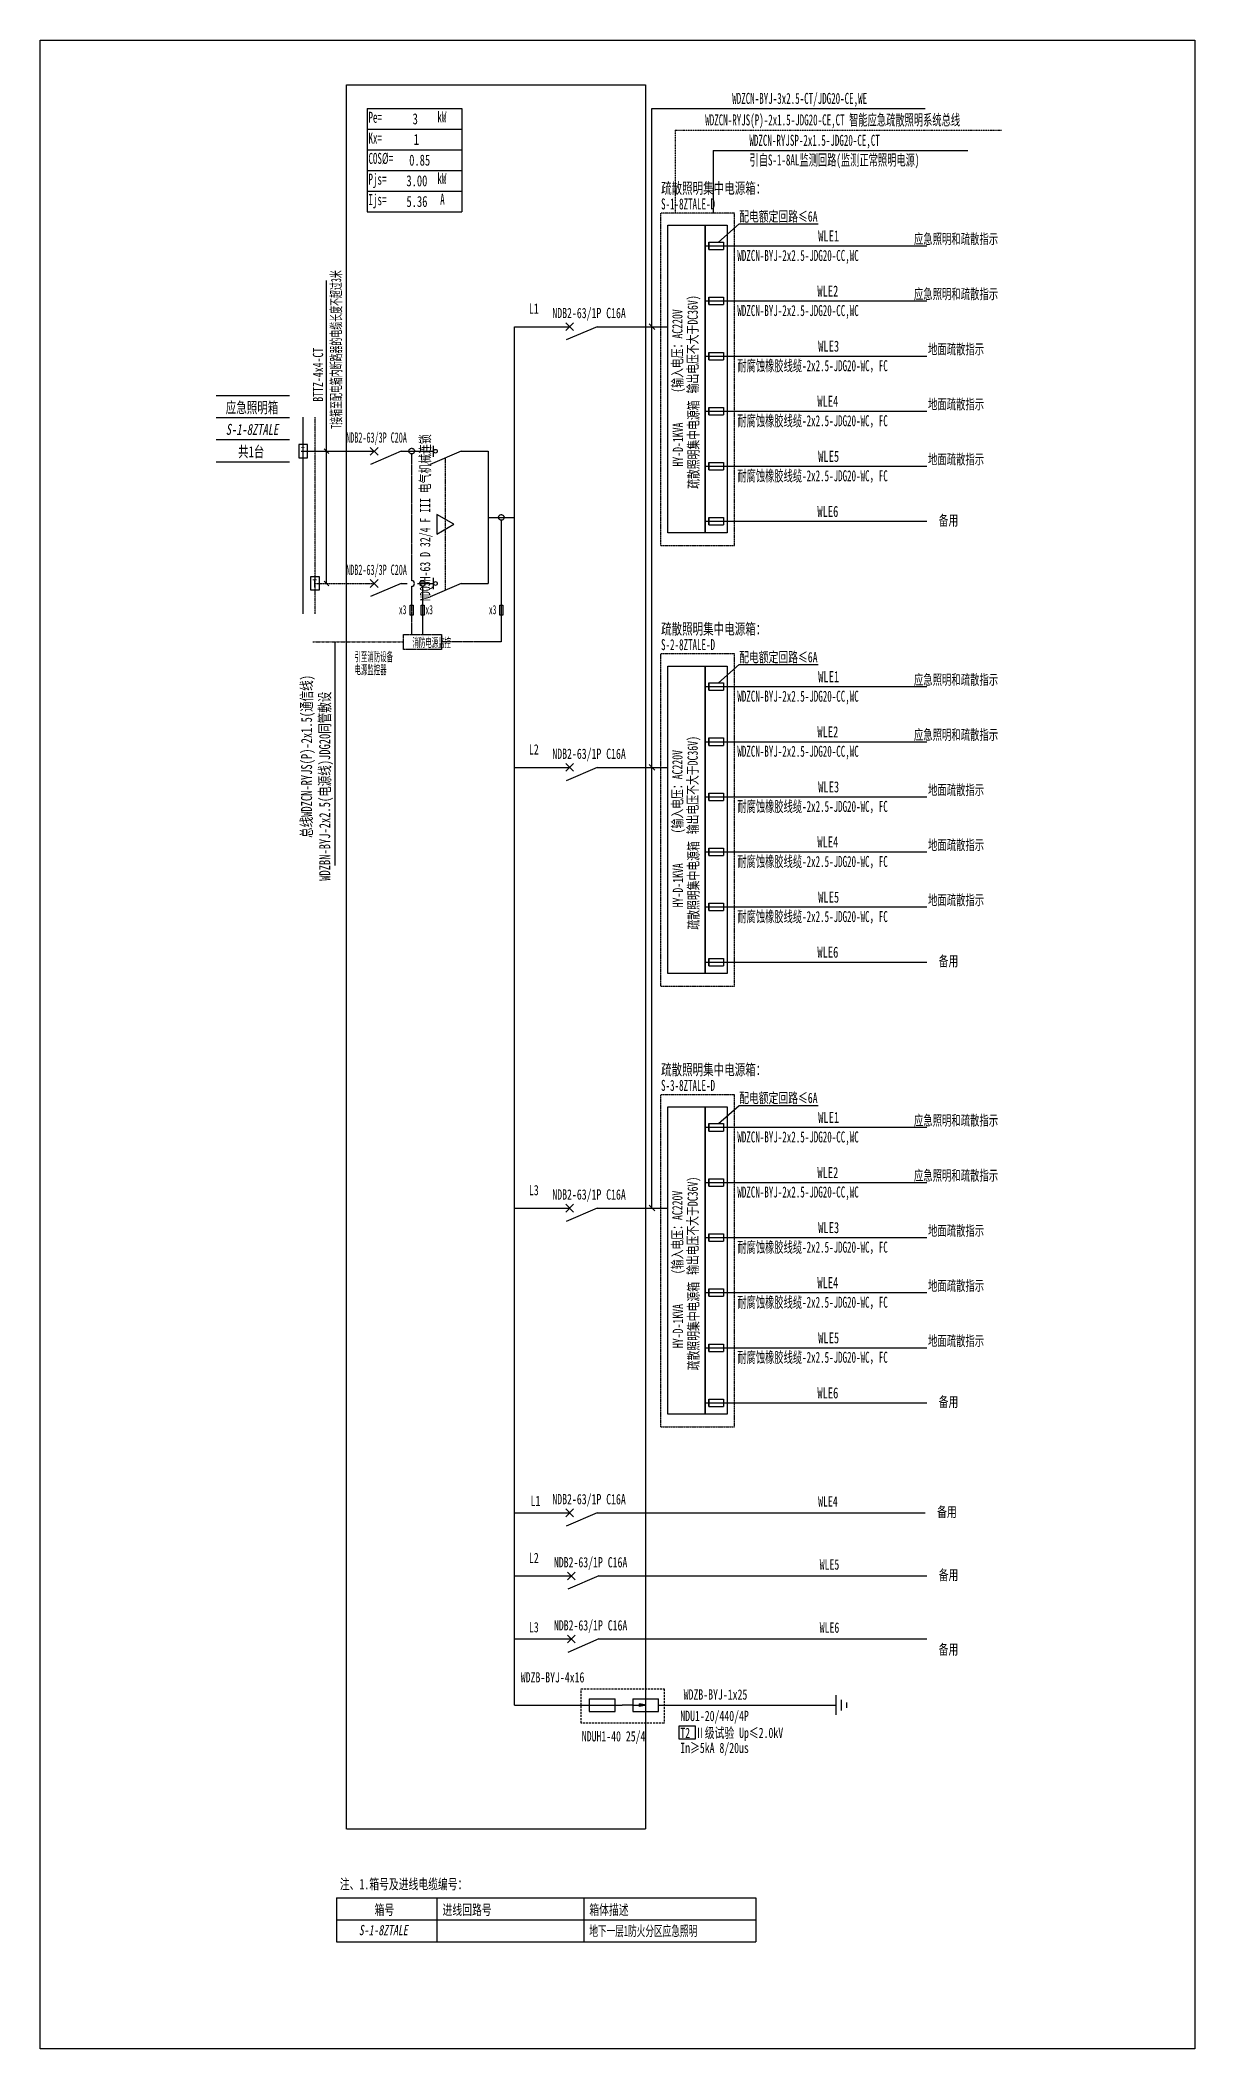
# Model space of a CAD drawing. Extents: x 219985 to 221410, y 363972 to 366450.
import ezdxf
from ezdxf.enums import TextEntityAlignment as Align

# ---------------------------------------------------------------- set-up
doc = ezdxf.new("R2010")
doc.units = 0
doc.header["$MEASUREMENT"] = 0
for name, pattern in [('_点划线L', [1.9, 1.5, -0.17, 0.06, -0.17]), ('_虚线S', [0.25, 0.125, -0.125]), ('DASH', [0.35, 0.25, -0.1]), ('DASHED', [0.75, 0.5, -0.25]), ('DASHED2', [0.375, 0.25, -0.125]), ('DIVIDE', [1.25, 0.5, -0.25, 0, -0.25, 0, -0.25])]:
    doc.linetypes.add(name, pattern=pattern)
for name, color, linetype in [('D_E_Eqpm(强电设备)', 100, 'Continuous'), ('D_E_Eqpm（强电设备）', 100, 'Continuous'), ('D_E_Text(强电文字)', 51, 'Continuous'), ('D_E_Text（强电文字）', 51, 'Continuous'), ('D_E_Wire(强电线缆)', 10, 'Continuous'), ('D_E_Wire（强电线缆）', 10, 'Continuous'), ('D_El_Wire（弱电线缆）', 10, 'Continuous'), ('D_T_TableDim（表格尺寸）', 255, 'Continuous'), ('DQ_Eqpm', 100, 'Continuous'), ('FL04GGFW_E72-配电箱系统图-塔楼部分$0$D_E_Eqpm（强电设备）', 100, 'Continuous'), ('FL09U293_E72-地下室配电箱系统图$0$D_E_Eqpm（强电设备）', 100, 'Continuous'), ('FL09U293_E72-地下室配电箱系统图$0$D_E_Text（强电文字）', 51, 'Continuous'), ('FL09U293_E72-地下室配电箱系统图$0$D_T_TableDim（表格尺寸）', 255, 'Continuous'), ('系统图', 220, 'Continuous')]:
    doc.layers.add(name, color=color, linetype=linetype)
doc.styles.add('FL09U293_E72-地下室配电箱系统图$0$FL04GGFW_E72-配电箱系统图-塔楼部分$0$电气', font='', dxfattribs={"width": 0.7})
doc.styles.add('FL09U293_E72-地下室配电箱系统图$0$FL04GGFW_E72-配电箱系统图-塔楼部分$0$电气箱', font='simhei.ttf', dxfattribs={"width": 0.8, "oblique": 10})
doc.styles.add('FL09U293_E72-地下室配电箱系统图$0$电气', font='', dxfattribs={"width": 0.7})
doc.styles.add('FL09U293_E72-地下室配电箱系统图$0$电气箱', font='simhei.ttf', dxfattribs={"width": 0.8, "oblique": 10})
doc.styles.add('HZ', font='', dxfattribs={"width": 0.7, "height": 400})
doc.styles.add('电气', font='', dxfattribs={"width": 0.7})
doc.styles.get('FL09U293_E72-地下室配电箱系统图$0$FL04GGFW_E72-配电箱系统图-塔楼部分$0$电气').set_extended_font_data('SimSun')
doc.styles.get('FL09U293_E72-地下室配电箱系统图$0$电气').set_extended_font_data('SimSun')
doc.styles.get('HZ').set_extended_font_data('SimSun')
doc.styles.get('电气').set_extended_font_data('SimSun')

msp = doc.modelspace()

# ---------------------------------------------------------------- linework, layer by layer
at = {"linetype": 'DASHED2', "ltscale": 10}
for p, q in [((220652.5, 364416.3, 0), (220754.8, 364416.3, 0)), ((220652.5, 364374.2, 0), (220652.5, 364416.3, 0)), ((220754.8, 364416.3, 0), (220754.8, 364374.2, 0)), ((220754.8, 364374.2, 0), (220652.5, 364374.2, 0))]:
    msp.add_line(p, q, dxfattribs=at)
at = {"layer": 'D_E_Eqpm(强电设备)'}
for p, q in [((220633.4, 366091.4, 0), (220643, 366101, 0)), ((220643, 366091.4, 0), (220633.4, 366101, 0)), ((220672.2, 366096.2, 0), (220633.8, 366079.8, 0)), ((220392.2, 365937.8, 0), (220401.8, 365947.4, 0)), ((220401.8, 365937.8, 0), (220392.2, 365947.4, 0)), ((220470.3, 365935.8, 0), (220470.3, 365949.4, 0)), ((220392.2, 365774.7, 0), (220401.8, 365784.3, 0)), ((220401.8, 365774.7, 0), (220392.2, 365784.3, 0)), ((220470.3, 365772.7, 0), (220470.3, 365786.3, 0)), ((220633.4, 365547.9, 0), (220643, 365557.5, 0)), ((220643, 365547.9, 0), (220633.4, 365557.5, 0)), ((220672.2, 365552.7, 0), (220633.8, 365536.3, 0)), ((220633.4, 365004.4, 0), (220643, 365014, 0)), ((220643, 365004.4, 0), (220633.4, 365014, 0)), ((220672.2, 365009.2, 0), (220633.8, 364992.8, 0)), ((220633.4, 364628.7, 0), (220643, 364638.3, 0)), ((220643, 364628.7, 0), (220633.4, 364638.3, 0)), ((220672.2, 364633.5, 0), (220633.8, 364617, 0)), ((220635.4, 364550.9, 0), (220645, 364560.5, 0)), ((220645, 364550.9, 0), (220635.4, 364560.5, 0)), ((220674.1, 364555.7, 0), (220635.8, 364539.2, 0)), ((220635.4, 364473.1, 0), (220645, 364482.7, 0)), ((220645, 364473.1, 0), (220635.4, 364482.7, 0)), ((220674.1, 364477.9, 0), (220635.8, 364461.4, 0)), ((220662.5, 364404.1, 0), (220694.4, 364404.1, 0)), ((220662.5, 364404.1, 0), (220662.5, 364388.6, 0)), ((220694.3, 364388.6, 0), (220694.3, 364404.1, 0)), ((220716, 364396.4, 0), (220703.1, 364396.4, 0)), ((220716, 364404.1, 0), (220747.8, 364404.1, 0)), ((220716, 364404.1, 0), (220716, 364388.6, 0)), ((220716, 364396.4, 0), (220732.5, 364396.4, 0)), ((220732.5, 364396.4, 0), (220724.5, 364398, 0)), ((220724.5, 364394.7, 0), (220724.5, 364398, 0)), ((220732.5, 364396.4, 0), (220724.5, 364394.7, 0)), ((220747.8, 364388.6, 0), (220747.8, 364404.1, 0)), ((220662.5, 364388.6, 0), (220694.3, 364388.6, 0)), ((220716, 364388.6, 0), (220747.8, 364388.6, 0))]:
    msp.add_line(p, q, dxfattribs=at)
for centre in [(220472.6, 365942.6, 0), (220472.6, 365779.5, 0)]:
    msp.add_circle(centre, 2.31, dxfattribs=at)
msp.add_solid([(220724.5, 364394.7, 0), (220732.5, 364396.4, 0), (220724.5, 364398, 0)], dxfattribs=at)
at = {"layer": 'D_E_Eqpm（强电设备）'}
for p, q in [((220759.2, 365842, 0), (220759.2, 366221.2, 0)), ((220759.2, 366221.2, 0), (220805.3, 366221.2, 0)), ((220805.3, 366221.2, 0), (220805.3, 365842, 0)), ((220504.3, 365942.6, 0), (220466, 365926.1, 0)), ((220495.4, 365852.5, 0), (220474.5, 365864.6, 0)), ((220474.5, 365864.6, 0), (220474.5, 365840.4, 0)), ((220474.5, 365840.4, 0), (220495.4, 365852.5, 0)), ((220805.3, 365842, 0), (220759.2, 365842, 0)), ((220504.3, 365779.5, 0), (220466, 365763.1, 0)), ((220759.2, 365298.5, 0), (220759.2, 365677.7, 0)), ((220759.2, 365677.7, 0), (220805.3, 365677.7, 0)), ((220805.3, 365677.7, 0), (220805.3, 365298.5, 0)), ((220805.3, 365298.5, 0), (220759.2, 365298.5, 0)), ((220759.2, 364755, 0), (220759.2, 365134.2, 0)), ((220759.2, 365134.2, 0), (220805.3, 365134.2, 0)), ((220805.3, 365134.2, 0), (220805.3, 364755, 0)), ((220805.3, 364755, 0), (220759.2, 364755, 0))]:
    msp.add_line(p, q, dxfattribs=at)
at = {"layer": 'D_E_Eqpm（强电设备）', "linetype": 'DASH'}
msp.add_line((220485.1, 365771.3, 0), (220485.1, 365934.3, 0), dxfattribs=at)
at = {"layer": 'D_E_Text(强电文字)', "color": 51}
for p, q in [((220338.4, 365779.5, 0), (220338.4, 366153.2, 0)), ((220335.5, 365945.4, 0), (220341.2, 365939.7, 0)), ((220335.5, 365782.3, 0), (220341.2, 365776.7, 0)), ((220348.6, 365707.4, 0), (220348.6, 365431.9, 0))]:
    msp.add_line(p, q, dxfattribs=at)
at = {"layer": 'D_E_Text（强电文字）'}
for p, q in [((220388.3, 366365.3, 0), (220505.1, 366365.3, 0)), ((220388.3, 366365.3, 0), (220388.3, 366237.9, 0)), ((220505.1, 366365.3, 0), (220505.1, 366237.9, 0)), ((220739.8, 366365.3, 0), (221077, 366365.3, 0)), ((220739.8, 365009.2, 0), (220739.8, 366365.3, 0)), ((220388.3, 366339.8, 0), (220505.1, 366339.8, 0)), ((220388.3, 366314.3, 0), (220505.1, 366314.3, 0)), ((220388.3, 366288.8, 0), (220505.1, 366288.8, 0)), ((220388.3, 366263.4, 0), (220505.1, 366263.4, 0)), ((220388.3, 366237.9, 0), (220505.1, 366237.9, 0)), ((220821.9, 366200.4, 0), (220847.5, 366222.9, 0)), ((220847.5, 366222.9, 0), (220944.9, 366222.9, 0)), ((220736.3, 366099.7, 0), (220743.2, 366092.7, 0)), ((220821.9, 365656.9, 0), (220847.5, 365679.4, 0)), ((220847.5, 365679.4, 0), (220944.9, 365679.4, 0)), ((220736.3, 365556.2, 0), (220743.2, 365549.2, 0)), ((220821.9, 365113.4, 0), (220847.5, 365135.9, 0)), ((220847.5, 365135.9, 0), (220944.9, 365135.9, 0)), ((220736.3, 365012.7, 0), (220743.2, 365005.7, 0)), ((220773.3, 364370.6, 0), (220793, 364370.6, 0)), ((220773.3, 364354.4, 0), (220773.3, 364370.6, 0)), ((220793, 364370.6, 0), (220793, 364354.4, 0)), ((220793, 364354.4, 0), (220773.3, 364354.4, 0))]:
    msp.add_line(p, q, dxfattribs=at)
at = {"layer": 'D_E_Wire(强电线缆)'}
for p, q in [((220309.6, 365742.1, 0), (220309.6, 365984.5, 0)), ((220307.1, 365942.6, 0), (220397, 365942.6, 0)), ((220430.3, 365942.6, 0), (220470.3, 365942.6, 0)), ((220504.3, 365942.6, 0), (220537.5, 365942.6, 0)), ((220430.3, 365779.5, 0), (220437.9, 365779.5, 0)), ((220450.5, 365779.5, 0), (220470.3, 365779.5, 0)), ((220504.3, 365779.5, 0), (220537.5, 365779.5, 0))]:
    msp.add_line(p, q, dxfattribs=at)
at = {"layer": 'D_E_Wire(强电线缆)', "linetype": 'DASH'}
for p, q in [((220324.1, 365742.1, 0), (220324.1, 365984.5, 0)), ((220324.1, 365779.5, 0), (220397, 365779.5, 0))]:
    msp.add_line(p, q, dxfattribs=at)
at = {"layer": 'D_E_Wire（强电线缆）', "color": 10}
for p, q in [((220815.3, 366313.5, 0), (220815.3, 366236.1, 0)), ((220815.3, 366313.5, 0), (221129.3, 366313.5, 0)), ((220805.3, 366195.9, 0), (221079, 366195.9, 0)), ((220805.3, 366127.9, 0), (221079, 366127.9, 0)), ((220805.3, 366060, 0), (221079, 366060, 0)), ((220805.3, 365992.1, 0), (221079, 365992.1, 0)), ((220805.3, 365924.1, 0), (221079, 365924.1, 0)), ((220805.3, 365856.2, 0), (221079, 365856.2, 0)), ((220805.3, 365652.4, 0), (221079, 365652.4, 0)), ((220805.3, 365584.4, 0), (221079, 365584.4, 0)), ((220805.3, 365516.5, 0), (221079, 365516.5, 0)), ((220805.3, 365448.6, 0), (221079, 365448.6, 0)), ((220805.3, 365380.6, 0), (221079, 365380.6, 0)), ((220805.3, 365312.7, 0), (221079, 365312.7, 0)), ((220805.3, 365108.9, 0), (221079, 365108.9, 0)), ((220805.3, 365040.9, 0), (221079, 365040.9, 0)), ((220805.3, 364973, 0), (221079, 364973, 0)), ((220805.3, 364905.1, 0), (221079, 364905.1, 0)), ((220805.3, 364837.1, 0), (221079, 364837.1, 0)), ((220805.3, 364769.2, 0), (221079, 364769.2, 0))]:
    msp.add_line(p, q, dxfattribs=at)
at = {"layer": 'D_E_Wire（强电线缆）'}
for p, q in [((220570.3, 364396.4, 0), (220570.3, 366096.2, 0)), ((220570.3, 366096.2, 0), (220638.2, 366096.2, 0)), ((220672.2, 366096.2, 0), (220759.2, 366096.2, 0)), ((220537.5, 365942.6, 0), (220537.5, 365779.5, 0)), ((220537.5, 365861, 0), (220570.3, 365861, 0)), ((220553.9, 365857.6, 0), (220553.9, 365707.4, 0)), ((220456.6, 365776.1, 0), (220456.6, 365716.5, 0)), ((220441.6, 365752.9, 0), (220445.2, 365752.9, 0)), ((220441.6, 365740.3, 0), (220441.6, 365752.9, 0)), ((220445.2, 365740.3, 0), (220441.6, 365740.3, 0)), ((220445.2, 365752.9, 0), (220445.2, 365740.3, 0)), ((220455, 365752.9, 0), (220458.6, 365752.9, 0)), ((220455, 365740.3, 0), (220455, 365752.9, 0)), ((220458.6, 365740.3, 0), (220455, 365740.3, 0)), ((220458.6, 365752.9, 0), (220458.6, 365740.3, 0)), ((220552.2, 365752.9, 0), (220555.8, 365752.9, 0)), ((220552.2, 365740.3, 0), (220552.2, 365752.9, 0)), ((220555.8, 365740.3, 0), (220552.2, 365740.3, 0)), ((220555.8, 365752.9, 0), (220555.8, 365740.3, 0)), ((220570.3, 365552.7, 0), (220638.2, 365552.7, 0)), ((220672.2, 365552.7, 0), (220759.2, 365552.7, 0)), ((220570.3, 365009.2, 0), (220638.2, 365009.2, 0)), ((220672.2, 365009.2, 0), (220759.2, 365009.2, 0)), ((220570.3, 364633.5, 0), (220638.2, 364633.5, 0)), ((220672.2, 364633.5, 0), (221077, 364633.5, 0)), ((220570.3, 364555.7, 0), (220640.2, 364555.7, 0)), ((220674.1, 364555.7, 0), (221079, 364555.7, 0)), ((220570.3, 364477.9, 0), (220640.2, 364477.9, 0)), ((220674.1, 364477.9, 0), (221079, 364477.9, 0)), ((220570.3, 364396.4, 0), (220703.1, 364396.4, 0)), ((220747.8, 364396.4, 0), (220967, 364396.4, 0)), ((220967, 364384.3, 0), (220967, 364408.5, 0)), ((220973.6, 364389.8, 0), (220973.6, 364403, 0)), ((220980.2, 364393, 0), (220980.2, 364399.7, 0))]:
    msp.add_line(p, q, dxfattribs=at)
at = {"layer": 'D_E_Wire（强电线缆）', "linetype": '_点划线L'}
for p, q in [((220443.4, 365782.9, 0), (220443.4, 365939.4, 0)), ((220443.4, 365716.5, 0), (220443.4, 365776.1, 0)), ((220433.1, 365716.5, 0), (220480.1, 365716.5, 0)), ((220433.1, 365698.3, 0), (220433.1, 365716.5, 0)), ((220480.1, 365716.5, 0), (220480.1, 365698.3, 0)), ((220553.9, 365707.4, 0), (220480.1, 365707.4, 0)), ((220480.1, 365698.3, 0), (220433.1, 365698.3, 0))]:
    msp.add_line(p, q, dxfattribs=at)
at = {"layer": 'D_E_Wire（强电线缆）', "linetype": '_虚线S'}
msp.add_line((220321.5, 365707.4, 0), (220433.1, 365707.4, 0), dxfattribs=at)
at = {"layer": 'D_E_Wire（强电线缆）', "linetype": '_点划线L'}
for centre in [(220443.4, 365942.8, 0), (220553.9, 365861, 0), (220456.6, 365779.5, 0)]:
    msp.add_circle(centre, 3.4, dxfattribs=at)
at = {"layer": 'D_E_Wire（强电线缆）'}
msp.add_arc((220443.4, 365779.5, 0), 3.4, 270, 90, dxfattribs=at)
at = {"layer": 'D_El_Wire（弱电线缆）', "color": 200, "linetype": 'DIVIDE'}
for q in [(221170.9, 366338.7, 0), (220768.3, 366236.1, 0)]:
    msp.add_line((220768.3, 366338.7, 0), q, dxfattribs=at)
at = {"layer": 'D_T_TableDim（表格尺寸）', "linetype": 'DASHED'}
for p, q in [((220363.1, 364243.5, 0), (220363.1, 366394.5, 0)), ((220363.1, 366394.5, 0), (220731.9, 366394.5, 0)), ((220731.9, 366394.5, 0), (220731.9, 364243.5, 0)), ((220731.9, 364243.5, 0), (220363.1, 364243.5, 0))]:
    msp.add_line(p, q, dxfattribs=at)
at = {"layer": 'D_T_TableDim（表格尺寸）', "linetype": 'DASH'}
for p, q in [((220841.5, 366236.1, 0), (220750.2, 366236.1, 0)), ((220750.2, 366236.1, 0), (220750.2, 365826.5, 0)), ((220841.5, 365826.5, 0), (220841.5, 366236.1, 0)), ((220750.2, 365826.5, 0), (220841.5, 365826.5, 0)), ((220841.5, 365692.6, 0), (220750.2, 365692.6, 0)), ((220750.2, 365692.6, 0), (220750.2, 365283, 0)), ((220841.5, 365283, 0), (220841.5, 365692.6, 0)), ((220750.2, 365283, 0), (220841.5, 365283, 0)), ((220841.5, 365149.1, 0), (220750.2, 365149.1, 0)), ((220750.2, 365149.1, 0), (220750.2, 364739.5, 0)), ((220841.5, 364739.5, 0), (220841.5, 365149.1, 0)), ((220750.2, 364739.5, 0), (220841.5, 364739.5, 0))]:
    msp.add_line(p, q, dxfattribs=at)
at = {"layer": 'DQ_Eqpm'}
for p, q in [((220315, 365950.9, 0), (220304.2, 365950.9, 0)), ((220304.2, 365950.9, 0), (220304.2, 365934.6, 0)), ((220304.2, 365934.6, 0), (220315, 365934.6, 0)), ((220315, 365934.6, 0), (220315, 365950.9, 0)), ((220329.5, 365787.8, 0), (220318.7, 365787.8, 0)), ((220318.7, 365787.8, 0), (220318.7, 365771.5, 0)), ((220329.5, 365771.5, 0), (220329.5, 365787.8, 0)), ((220318.7, 365771.5, 0), (220329.5, 365771.5, 0))]:
    msp.add_line(p, q, dxfattribs=at)
at = {"layer": 'FL04GGFW_E72-配电箱系统图-塔楼部分$0$D_E_Eqpm（强电设备）'}
for p, q in [((220805.3, 365842, 0), (220805.3, 366221.2, 0)), ((220805.3, 366221.2, 0), (220832.4, 366221.2, 0)), ((220809.8, 366200.4, 0), (220827.9, 366200.4, 0)), ((220809.8, 366200.4, 0), (220809.8, 366200.4, 0)), ((220809.8, 366200.4, 0), (220809.8, 366191.3, 0)), ((220809.8, 366191.3, 0), (220809.8, 366200.4, 0)), ((220827.9, 366200.4, 0), (220827.9, 366191.3, 0)), ((220832.4, 366221.2, 0), (220832.4, 365842, 0)), ((220809.8, 366191.3, 0), (220827.9, 366191.3, 0)), ((220809.8, 366191.3, 0), (220809.8, 366191.3, 0)), ((220809.8, 366132.5, 0), (220827.9, 366132.5, 0)), ((220809.8, 366132.5, 0), (220809.8, 366132.5, 0)), ((220809.8, 366132.5, 0), (220809.8, 366123.4, 0)), ((220809.8, 366123.4, 0), (220809.8, 366132.5, 0)), ((220827.9, 366132.5, 0), (220827.9, 366123.4, 0)), ((220809.8, 366123.4, 0), (220827.9, 366123.4, 0)), ((220809.8, 366123.4, 0), (220809.8, 366123.4, 0)), ((220809.8, 366064.5, 0), (220827.9, 366064.5, 0)), ((220809.8, 366064.5, 0), (220809.8, 366064.5, 0)), ((220809.8, 366064.5, 0), (220809.8, 366055.5, 0)), ((220809.8, 366055.5, 0), (220809.8, 366064.5, 0)), ((220809.8, 366055.5, 0), (220827.9, 366055.5, 0)), ((220809.8, 366055.5, 0), (220809.8, 366055.5, 0)), ((220827.9, 366064.5, 0), (220827.9, 366055.5, 0)), ((220809.8, 365996.6, 0), (220827.9, 365996.6, 0)), ((220809.8, 365996.6, 0), (220809.8, 365996.6, 0)), ((220809.8, 365996.6, 0), (220809.8, 365987.5, 0)), ((220809.8, 365987.5, 0), (220809.8, 365996.6, 0)), ((220809.8, 365987.5, 0), (220827.9, 365987.5, 0)), ((220809.8, 365987.5, 0), (220809.8, 365987.5, 0)), ((220827.9, 365996.6, 0), (220827.9, 365987.5, 0)), ((220809.8, 365928.7, 0), (220827.9, 365928.7, 0)), ((220809.8, 365928.7, 0), (220809.8, 365928.7, 0)), ((220809.8, 365928.7, 0), (220809.8, 365919.6, 0)), ((220809.8, 365919.6, 0), (220809.8, 365928.7, 0)), ((220827.9, 365928.7, 0), (220827.9, 365919.6, 0)), ((220809.8, 365919.6, 0), (220827.9, 365919.6, 0)), ((220809.8, 365919.6, 0), (220809.8, 365919.6, 0)), ((220809.8, 365860.7, 0), (220827.9, 365860.7, 0)), ((220809.8, 365860.7, 0), (220809.8, 365860.7, 0)), ((220809.8, 365860.7, 0), (220809.8, 365851.7, 0)), ((220809.8, 365851.7, 0), (220809.8, 365860.7, 0)), ((220827.9, 365860.7, 0), (220827.9, 365851.7, 0)), ((220832.4, 365842, 0), (220805.3, 365842, 0)), ((220809.8, 365851.7, 0), (220827.9, 365851.7, 0)), ((220809.8, 365851.7, 0), (220809.8, 365851.7, 0)), ((220805.3, 365298.5, 0), (220805.3, 365677.7, 0)), ((220805.3, 365677.7, 0), (220832.4, 365677.7, 0)), ((220809.8, 365656.9, 0), (220827.9, 365656.9, 0)), ((220809.8, 365656.9, 0), (220809.8, 365656.9, 0)), ((220809.8, 365656.9, 0), (220809.8, 365647.8, 0)), ((220809.8, 365647.8, 0), (220809.8, 365656.9, 0)), ((220827.9, 365656.9, 0), (220827.9, 365647.8, 0)), ((220832.4, 365677.7, 0), (220832.4, 365298.5, 0)), ((220809.8, 365647.8, 0), (220827.9, 365647.8, 0)), ((220809.8, 365647.8, 0), (220809.8, 365647.8, 0)), ((220809.8, 365589, 0), (220827.9, 365589, 0)), ((220809.8, 365589, 0), (220809.8, 365589, 0)), ((220809.8, 365589, 0), (220809.8, 365579.9, 0)), ((220809.8, 365579.9, 0), (220809.8, 365589, 0)), ((220827.9, 365589, 0), (220827.9, 365579.9, 0)), ((220809.8, 365579.9, 0), (220827.9, 365579.9, 0)), ((220809.8, 365579.9, 0), (220809.8, 365579.9, 0)), ((220809.8, 365521, 0), (220827.9, 365521, 0)), ((220809.8, 365521, 0), (220809.8, 365521, 0)), ((220809.8, 365521, 0), (220809.8, 365512, 0)), ((220809.8, 365512, 0), (220809.8, 365521, 0)), ((220809.8, 365512, 0), (220827.9, 365512, 0)), ((220809.8, 365512, 0), (220809.8, 365512, 0)), ((220827.9, 365521, 0), (220827.9, 365512, 0)), ((220809.8, 365453.1, 0), (220827.9, 365453.1, 0)), ((220809.8, 365453.1, 0), (220809.8, 365453.1, 0)), ((220809.8, 365453.1, 0), (220809.8, 365444, 0)), ((220809.8, 365444, 0), (220809.8, 365453.1, 0)), ((220809.8, 365444, 0), (220827.9, 365444, 0)), ((220809.8, 365444, 0), (220809.8, 365444, 0)), ((220827.9, 365453.1, 0), (220827.9, 365444, 0)), ((220809.8, 365385.1, 0), (220827.9, 365385.1, 0)), ((220809.8, 365385.1, 0), (220809.8, 365385.1, 0)), ((220809.8, 365385.1, 0), (220809.8, 365376.1, 0)), ((220809.8, 365376.1, 0), (220809.8, 365385.1, 0)), ((220827.9, 365385.1, 0), (220827.9, 365376.1, 0)), ((220809.8, 365376.1, 0), (220827.9, 365376.1, 0)), ((220809.8, 365376.1, 0), (220809.8, 365376.1, 0)), ((220809.8, 365317.2, 0), (220827.9, 365317.2, 0)), ((220809.8, 365317.2, 0), (220809.8, 365317.2, 0)), ((220809.8, 365317.2, 0), (220809.8, 365308.2, 0)), ((220809.8, 365308.2, 0), (220809.8, 365317.2, 0)), ((220809.8, 365308.2, 0), (220827.9, 365308.2, 0)), ((220809.8, 365308.2, 0), (220809.8, 365308.2, 0)), ((220827.9, 365317.2, 0), (220827.9, 365308.2, 0)), ((220832.4, 365298.5, 0), (220805.3, 365298.5, 0)), ((220805.3, 364755, 0), (220805.3, 365134.2, 0)), ((220805.3, 365134.2, 0), (220832.4, 365134.2, 0)), ((220809.8, 365113.4, 0), (220827.9, 365113.4, 0)), ((220809.8, 365113.4, 0), (220809.8, 365113.4, 0)), ((220809.8, 365113.4, 0), (220809.8, 365104.3, 0)), ((220809.8, 365104.3, 0), (220809.8, 365113.4, 0)), ((220827.9, 365113.4, 0), (220827.9, 365104.3, 0)), ((220832.4, 365134.2, 0), (220832.4, 364755, 0)), ((220809.8, 365104.3, 0), (220827.9, 365104.3, 0)), ((220809.8, 365104.3, 0), (220809.8, 365104.3, 0)), ((220809.8, 365045.5, 0), (220827.9, 365045.5, 0)), ((220809.8, 365045.5, 0), (220809.8, 365045.5, 0)), ((220809.8, 365045.5, 0), (220809.8, 365036.4, 0)), ((220809.8, 365036.4, 0), (220809.8, 365045.5, 0)), ((220809.8, 365036.4, 0), (220827.9, 365036.4, 0)), ((220809.8, 365036.4, 0), (220809.8, 365036.4, 0)), ((220827.9, 365045.5, 0), (220827.9, 365036.4, 0)), ((220809.8, 364977.5, 0), (220827.9, 364977.5, 0)), ((220809.8, 364977.5, 0), (220809.8, 364977.5, 0)), ((220809.8, 364977.5, 0), (220809.8, 364968.5, 0)), ((220809.8, 364968.5, 0), (220809.8, 364977.5, 0)), ((220809.8, 364968.5, 0), (220827.9, 364968.5, 0)), ((220809.8, 364968.5, 0), (220809.8, 364968.5, 0)), ((220827.9, 364977.5, 0), (220827.9, 364968.5, 0)), ((220809.8, 364909.6, 0), (220827.9, 364909.6, 0)), ((220809.8, 364909.6, 0), (220809.8, 364909.6, 0)), ((220809.8, 364909.6, 0), (220809.8, 364900.5, 0)), ((220809.8, 364900.5, 0), (220809.8, 364909.6, 0)), ((220809.8, 364900.5, 0), (220827.9, 364900.5, 0)), ((220809.8, 364900.5, 0), (220809.8, 364900.5, 0)), ((220827.9, 364909.6, 0), (220827.9, 364900.5, 0)), ((220809.8, 364841.6, 0), (220827.9, 364841.6, 0)), ((220809.8, 364841.6, 0), (220809.8, 364841.6, 0)), ((220809.8, 364841.6, 0), (220809.8, 364832.6, 0)), ((220809.8, 364832.6, 0), (220809.8, 364841.6, 0)), ((220827.9, 364841.6, 0), (220827.9, 364832.6, 0)), ((220809.8, 364832.6, 0), (220827.9, 364832.6, 0)), ((220809.8, 364832.6, 0), (220809.8, 364832.6, 0)), ((220809.8, 364773.7, 0), (220827.9, 364773.7, 0)), ((220809.8, 364773.7, 0), (220809.8, 364773.7, 0)), ((220809.8, 364773.7, 0), (220809.8, 364764.6, 0)), ((220809.8, 364764.6, 0), (220809.8, 364773.7, 0)), ((220809.8, 364764.6, 0), (220827.9, 364764.6, 0)), ((220809.8, 364764.6, 0), (220809.8, 364764.6, 0)), ((220827.9, 364773.7, 0), (220827.9, 364764.6, 0)), ((220832.4, 364755, 0), (220805.3, 364755, 0))]:
    msp.add_line(p, q, dxfattribs=at)
at = {"layer": 'FL09U293_E72-地下室配电箱系统图$0$D_E_Eqpm（强电设备）'}
for p, q in [((220430.3, 365942.6, 0), (220392.6, 365926.4, 0)), ((220430.3, 365779.5, 0), (220392.6, 365763.4, 0))]:
    msp.add_line(p, q, dxfattribs=at)
at = {"layer": 'FL09U293_E72-地下室配电箱系统图$0$D_T_TableDim（表格尺寸）'}
for p, q in [((220202, 366011.2, 0), (220292.6, 366011.2, 0)), ((220202, 365984, 0), (220292.6, 365984, 0)), ((220202, 365956.9, 0), (220292.6, 365956.9, 0)), ((220202, 365929.7, 0), (220292.6, 365929.7, 0))]:
    msp.add_line(p, q, dxfattribs=at)
at = {"layer": 'FL09U293_E72-地下室配电箱系统图$0$D_T_TableDim（表格尺寸）', "ltscale": 3.5}
for p, q in [((220350.5, 364158.8, 0), (220867.9, 364158.8, 0)), ((220350.5, 364158.8, 0), (220350.5, 364104.5, 0)), ((220474.5, 364158.8, 0), (220474.5, 364104.5, 0)), ((220655.9, 364158.8, 0), (220655.9, 364104.5, 0)), ((220867.9, 364158.8, 0), (220867.9, 364104.5, 0)), ((220350.5, 364131.7, 0), (220867.9, 364131.7, 0)), ((220350.5, 364131.7, 0), (220867.9, 364131.7, 0)), ((220350.5, 364104.5, 0), (220867.9, 364104.5, 0))]:
    msp.add_line(p, q, dxfattribs=at)
at = {"layer": '系统图', "ltscale": 9973.992009}
msp.add_lwpolyline([(219985, 366449.5), (221409.5, 366449.5), (221409.5, 363972.5), (219985, 363972.5)], close=True, dxfattribs=at)

# ---------------------------------------------------------------- texts
at = {"layer": 'D_E_Text(强电文字)', "color": 51, "style": '电气', "width": 0.7}
for s, height, p in [('疏散照明集中电源箱：', 13.59, (220751, 366260.2, 0)), ('L1', 12.68, (220588, 366112.1, 0)), ('NDB2-63/1P C16A', 12.682, (220616.9, 366106.7, 0)), ('备用', 12.68, (221093.5, 365851, 0)), ('疏散照明集中电源箱：', 13.59, (220751, 365716.7, 0)), ('L2', 12.68, (220588, 365568.6, 0)), ('NDB2-63/1P C16A', 12.682, (220616.9, 365563.2, 0)), ('备用', 12.68, (221093.5, 365307.5, 0)), ('疏散照明集中电源箱：', 13.59, (220751, 365173.2, 0)), ('L3', 12.68, (220588, 365025.1, 0)), ('NDB2-63/1P C16A', 12.682, (220616.9, 365019.7, 0)), ('备用', 12.68, (221093.5, 364764, 0)), ('L1', 12.68, (220590, 364641.8, 0)), ('NDB2-63/1P C16A', 12.682, (220616.9, 364644, 0)), ('WLE4', 12.68, (220944.8, 364641.2, 0)), ('备用', 12.68, (221091.5, 364628.3, 0)), ('L2', 12.68, (220588, 364571.6, 0)), ('NDB2-63/1P C16A', 12.682, (220618.8, 364566.2, 0)), ('WLE5', 12.68, (220946.7, 364563.4, 0)), ('备用', 12.68, (221093.5, 364550.5, 0)), ('L3', 12.68, (220588, 364486.1, 0)), ('NDB2-63/1P C16A', 12.682, (220618.8, 364488.4, 0)), ('WLE6', 12.68, (220946.7, 364485.6, 0)), ('备用', 12.68, (221093.5, 364458.7, 0))]:
    msp.add_text(s, height=height, dxfattribs=at).set_placement(p)
at = {"layer": 'D_E_Text(强电文字)', "color": 51, "style": '电气', "width": 0.65}
for s, p in [('应急照明和疏散指示', (221114.9, 366204.7, 0)), ('应急照明和疏散指示', (221114.9, 366136.8, 0)), ('地面疏散指示', (221114.9, 366068.8, 0)), ('地面疏散指示', (221114.9, 366000.9, 0)), ('地面疏散指示', (221114.9, 365933, 0)), ('应急照明和疏散指示', (221114.9, 365661.2, 0)), ('应急照明和疏散指示', (221114.9, 365593.3, 0)), ('地面疏散指示', (221114.9, 365525.3, 0)), ('地面疏散指示', (221114.9, 365457.4, 0)), ('地面疏散指示', (221114.9, 365389.5, 0)), ('应急照明和疏散指示', (221114.9, 365117.7, 0)), ('应急照明和疏散指示', (221114.9, 365049.8, 0)), ('地面疏散指示', (221114.9, 364981.8, 0)), ('地面疏散指示', (221114.9, 364913.9, 0)), ('地面疏散指示', (221114.9, 364845.9, 0))]:
    msp.add_text(s, height=12.68, dxfattribs=at).set_placement(p, align=Align.MIDDLE)
at = {"layer": 'D_E_Text(强电文字)', "color": 51, "style": '电气'}
for s, width, p in [('T接箱至配电箱内断路器的电缆长度不超过3米', 0.55, (220356.4, 365970.3, 0)), ('BTTZ-4x4-CT', 0.7, (220334.1, 366003.7, 0))]:
    msp.add_text(s, height=12.682, rotation=90, dxfattribs=dict(at, width=width)).set_placement(p)
at = {"layer": 'D_E_Text(强电文字)', "style": 'FL09U293_E72-地下室配电箱系统图$0$FL04GGFW_E72-配电箱系统图-塔楼部分$0$电气', "width": 0.7}
for s, p in [('应急照明箱', (220246.4, 365996.7, 0)), ('共1台', (220245.4, 365942.3, 0))]:
    msp.add_text(s, height=13.59, dxfattribs=at).set_placement(p, align=Align.MIDDLE)
at = {"layer": 'D_E_Text(强电文字)', "style": 'FL09U293_E72-地下室配电箱系统图$0$FL04GGFW_E72-配电箱系统图-塔楼部分$0$电气箱', "oblique": 10, "width": 0.7}
msp.add_text('S-1-8ZTALE', height=13.59, dxfattribs=at).set_placement((220246.4, 365969.5, 0), align=Align.MIDDLE)
at = {"layer": 'D_E_Text(强电文字)', "style": '电气', "width": 0.7}
for s, p in [('WDZB-BYJ-4x16', (220577.9, 364424.3, 0)), ('WDZB-BYJ-1x25', (220778.9, 364403.1, 0)), ('T2 Ⅱ级试验 Up≤2.0kV ', (220774.7, 364355.8, 0)), ('NDU1-20/440/4P', (220774.7, 364376.7, 0)), ('In≥5kA 8/20us', (220774.7, 364337.3, 0))]:
    msp.add_text(s, height=12.682, dxfattribs=at).set_placement(p)
at = {"layer": 'D_E_Text（强电文字）', "style": '电气'}
for s, height, width, p in [('WDZCN-BYJ-3x2.5-CT/JDG20-CE,WE', 13.588, 0.6, (220838.8, 366370.9, 0)), ('3', 13.6, 0.7, (220444.5, 366345.7, 0)), ('1', 13.6, 0.7, (220445.9, 366320.3, 0)), (' 0.85', 13.59, 0.7, (220433.8, 366294.8, 0)), ('WLE1', 13.59, 0.7, (220944.8, 366201.3, 0)), ('WDZCN-BYJ-2x2.5-JDG20-CC,WC', 13.588, 0.6, (220845.1, 366177.2, 0)), ('WLE2', 13.59, 0.7, (220943.8, 366133.3, 0)), ('WDZCN-BYJ-2x2.5-JDG20-CC,WC', 13.588, 0.6, (220845.1, 366109.3, 0)), ('WLE3', 13.59, 0.7, (220944.8, 366065.4, 0)), ('耐腐蚀橡胶线缆-2x2.5-JDG20-WC，FC', 13.588, 0.6, (220845.1, 366041.3, 0)), ('WLE4', 13.59, 0.7, (220943.8, 365997.5, 0)), ('耐腐蚀橡胶线缆-2x2.5-JDG20-WC，FC', 13.588, 0.6, (220845.1, 365973.4, 0)), ('WLE5', 13.59, 0.7, (220944.8, 365929.5, 0)), ('耐腐蚀橡胶线缆-2x2.5-JDG20-WC，FC', 13.588, 0.6, (220845.1, 365905.5, 0)), ('WLE6', 13.59, 0.7, (220943.8, 365861.6, 0)), ('WLE1', 13.59, 0.7, (220944.8, 365657.8, 0)), ('WDZCN-BYJ-2x2.5-JDG20-CC,WC', 13.588, 0.6, (220845.1, 365633.7, 0)), ('WLE2', 13.59, 0.7, (220943.8, 365589.8, 0)), ('WDZCN-BYJ-2x2.5-JDG20-CC,WC', 13.588, 0.6, (220845.1, 365565.8, 0)), ('WLE3', 13.59, 0.7, (220944.8, 365521.9, 0)), ('耐腐蚀橡胶线缆-2x2.5-JDG20-WC，FC', 13.588, 0.6, (220845.1, 365497.8, 0)), ('WLE4', 13.59, 0.7, (220943.8, 365454, 0)), ('耐腐蚀橡胶线缆-2x2.5-JDG20-WC，FC', 13.588, 0.6, (220845.1, 365429.9, 0)), ('WLE5', 13.59, 0.7, (220944.8, 365386, 0)), ('耐腐蚀橡胶线缆-2x2.5-JDG20-WC，FC', 13.588, 0.6, (220845.1, 365362, 0)), ('WLE6', 13.59, 0.7, (220943.8, 365318.1, 0)), ('WLE1', 13.59, 0.7, (220944.8, 365114.3, 0)), ('WDZCN-BYJ-2x2.5-JDG20-CC,WC', 13.588, 0.6, (220845.1, 365090.2, 0)), ('WDZCN-BYJ-2x2.5-JDG20-CC,WC', 13.588, 0.6, (220845.1, 365022.3, 0)), ('WLE2', 13.59, 0.7, (220943.8, 365046.3, 0)), ('WLE3', 13.59, 0.7, (220944.8, 364978.4, 0)), ('耐腐蚀橡胶线缆-2x2.5-JDG20-WC，FC', 13.588, 0.6, (220845.1, 364954.3, 0)), ('WLE4', 13.59, 0.7, (220943.8, 364910.5, 0)), ('耐腐蚀橡胶线缆-2x2.5-JDG20-WC，FC', 13.588, 0.6, (220845.1, 364886.4, 0)), ('WLE5', 13.59, 0.7, (220944.8, 364842.5, 0)), ('耐腐蚀橡胶线缆-2x2.5-JDG20-WC，FC', 13.588, 0.6, (220845.1, 364818.5, 0)), ('WLE6', 13.59, 0.7, (220943.8, 364774.6, 0))]:
    msp.add_text(s, height=height, dxfattribs=dict(at, width=width)).set_placement(p)
at = {"layer": 'D_E_Text（强电文字）', "linetype": 'Continuous', "style": '电气', "width": 0.6}
for s, height, p in [('Pe=', 13.59, (220390, 366347.6, 0)), ('kW', 13.59, (220475, 366348.1, 0)), ('Kx=', 13.59, (220390, 366322, 0)), ('COS%%C=', 13.59, (220390, 366296.9, 0)), ('Pjs=', 13.59, (220390, 366271.3, 0)), ('kW', 13.59, (220475, 366272.2, 0)), ('Ijs=', 13.59, (220390, 366246.1, 0)), ('A', 13.6, (220478.5, 366246.7, 0))]:
    msp.add_text(s, height=height, dxfattribs=at).set_placement(p)
at = {"layer": 'D_E_Text（强电文字）', "color": 51, "style": '电气', "width": 0.6}
for s, p in [('WDZCN-RYJS(P)-2x1.5-JDG20-CE,CT 智能应急疏散照明系统总线', (220805.5, 366344.4, 0)), ('WDZCN-RYJSP-2x1.5-JDG20-CE,CT', (220860, 366319.2, 0)), ('引自S-1-8AL监测回路(监测正常照明电源)', (220860, 366295, 0)), ('S-1-8ZTALE-D', (220751, 366240.8, 0)), ('S-2-8ZTALE-D', (220751, 365697.3, 0)), ('S-3-8ZTALE-D', (220751, 365153.8, 0))]:
    msp.add_text(s, height=13.588, dxfattribs=at).set_placement(p)
at = {"layer": 'D_E_Text（强电文字）', "color": 6, "style": '电气', "width": 0.7}
for s, p in [('3.00', (220436.8, 366269.3, 0)), ('5.36', (220436.9, 366243.8, 0))]:
    msp.add_text(s, height=13.59, dxfattribs=at).set_placement(p)
at = {"layer": 'D_E_Text（强电文字）', "style": '电气'}
for s, height, width, p in [('配电额定回路≤6A', 12.68, 0.7, (220895.7, 366232.4, 0)), ('NDB2-63/3P C20A', 12.682, 0.55, (220400, 365958.5, 0)), ('NDB2-63/3P C20A', 12.682, 0.55, (220400, 365795.4, 0)), ('配电额定回路≤6A', 12.68, 0.7, (220895.7, 365688.9, 0)), ('配电额定回路≤6A', 12.68, 0.7, (220895.7, 365145.4, 0))]:
    msp.add_text(s, height=height, dxfattribs=dict(at, width=width)).set_placement(p, align=Align.MIDDLE)
at = {"layer": 'D_E_Text（强电文字）', "color": 51, "style": '电气', "width": 0.7}
for s, height, p in [('输出电压不大于DC36V)', 12.682, (220790.7, 366074.4, 0)), ('(输入电压：AC220V', 12.682, (220771.8, 366066.3, 0)), ('疏散照明集中电源箱', 12.68, (220790.7, 365950.7, 0)), ('HY-D-1KVA', 12.68, (220771.8, 365950.8, 0)), ('输出电压不大于DC36V)', 12.682, (220790.7, 365530.9, 0)), ('(输入电压：AC220V', 12.682, (220771.8, 365522.8, 0)), ('疏散照明集中电源箱', 12.68, (220790.7, 365407.2, 0)), ('HY-D-1KVA', 12.68, (220771.8, 365407.3, 0)), ('输出电压不大于DC36V)', 12.682, (220790.7, 364987.4, 0)), ('(输入电压：AC220V', 12.682, (220771.8, 364979.3, 0)), ('疏散照明集中电源箱', 12.68, (220790.7, 364863.7, 0)), ('HY-D-1KVA', 12.68, (220771.8, 364863.8, 0))]:
    msp.add_text(s, height=height, rotation=90, dxfattribs=at).set_placement(p, align=Align.MIDDLE)
at = {"layer": 'D_E_Text（强电文字）', "style": '电气', "width": 0.7}
msp.add_text('NDQ3H-63 D 32/4 F III 电气机械连锁', height=12.682, rotation=90, dxfattribs=at).set_placement((220460.5, 365860.7, 0), align=Align.MIDDLE)
for s, p in [('总线WDZCN-RYJS(P)-2x1.5(通信线)', (220320.4, 365465.8)), ('WDZBN-BYJ-2x2.5(电源线)JDG20同管敷设', (220342.8, 365412.9))]:
    msp.add_text(s, height=13.588, rotation=90, dxfattribs=at).set_placement(p)
at = {"layer": 'D_E_Text（强电文字）', "color": 51, "true_color": 0xffff7f, "style": '电气', "width": 0.7}
msp.add_text('NDUH1-40 25/4', height=12.682, dxfattribs=at).set_placement((220653.2, 364351.6, 0))
at = {"layer": 'D_E_Wire（强电线缆）', "color": 51, "linetype": 'Continuous', "style": 'HZ', "width": 0.5}
for s, p in [('x3', (220427.6, 365741.6, 0)), ('x3', (220460.3, 365741.6, 0)), ('x3', (220538.6, 365741.6, 0)), ('消防电源监控', (220444.3, 365701, 0)), ('引至消防设备', (220372.8, 365683.6, 0)), ('电源监控器', (220372.8, 365667.5, 0))]:
    msp.add_text(s, height=11.32, dxfattribs=at).set_placement(p)
at = {"layer": 'DQ_Eqpm', "color": 51, "style": '电气', "width": 0.8}
for p in [(220306.3, 365937.6, 0), (220320.8, 365774.6, 0)]:
    msp.add_text('T', height=9.96, dxfattribs=at).set_placement(p)
at = {"layer": 'FL09U293_E72-地下室配电箱系统图$0$D_E_Text（强电文字）', "style": 'FL09U293_E72-地下室配电箱系统图$0$电气'}
for s, height, width, p in [('注、1.箱号及进线电缆编号：', 12.682, 0.7, (220354.7, 364169.3, 0)), ('箱号', 12.68, 0.7, (220397.6, 364137.6, 0)), ('进线回路号', 12.68, 0.7, (220481.4, 364137.6, 0)), ('箱体描述', 12.68, 0.7, (220662.5, 364137.6, 0)), ('地下一层1防火分区应急照明', 12.682, 0.6, (220662.5, 364111.6, 0))]:
    msp.add_text(s, height=height, dxfattribs=dict(at, width=width)).set_placement(p)
at = {"layer": 'FL09U293_E72-地下室配电箱系统图$0$D_E_Text（强电文字）', "style": 'FL09U293_E72-地下室配电箱系统图$0$电气箱', "oblique": 10, "width": 0.7}
msp.add_text('S-1-8ZTALE', height=12.68, dxfattribs=at).set_placement((220408.3, 364118.9, 0), align=Align.MIDDLE)

doc.saveas('drawing.dxf')
